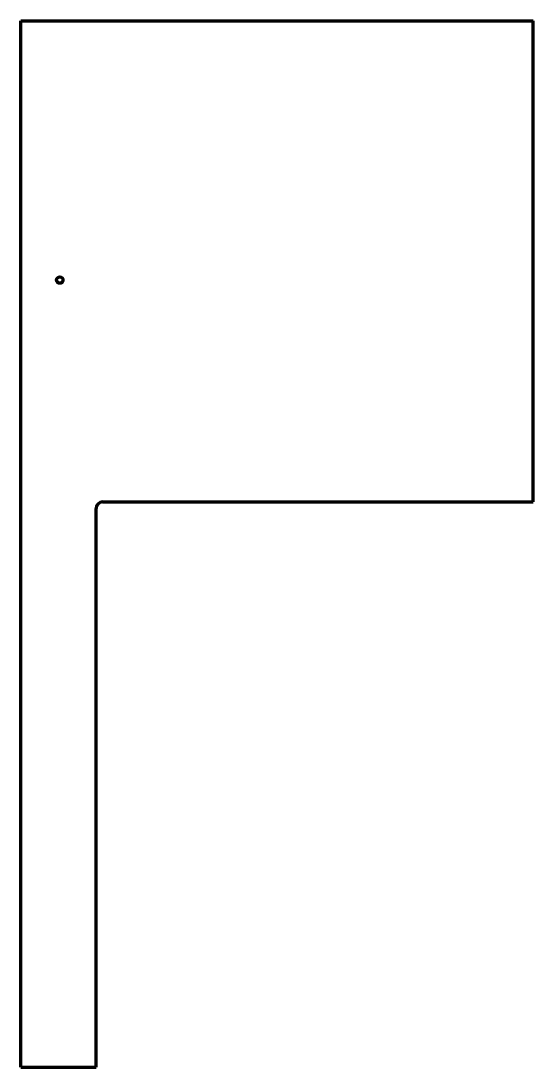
# Model space of a CAD drawing. Header units: inches. Extents: x 0 to 39.6, y 0 to 80.8.
import ezdxf

# ---------------------------------------------------------------- set-up
doc = ezdxf.new("R2010")
doc.units = ezdxf.units.IN
doc.header["$MEASUREMENT"] = 0
doc.layers.get('0').update_dxf_attribs({"linetype": 'CONTINUOUS'})

msp = doc.modelspace()

# ---------------------------------------------------------------- linework, layer by layer
at = {"color": 7, "lineweight": 90}
for p, q in [((0, 0), (0, 80.75)), ((0, 80.75), (39.5625, 80.75)), ((39.5625, 43.625), (39.5625, 80.75)), ((6.3125, 43.625), (39.5625, 43.625)), ((5.8125, 0), (5.8125, 43.125)), ((0, 0), (5.8125, 0))]:
    msp.add_line(p, q, dxfattribs=at)
msp.add_circle((3, 60.75), 0.25, dxfattribs=at)
msp.add_arc((6.3125, 43.125), 0.5, 90, 180, dxfattribs=at)

doc.saveas('drawing.dxf')
